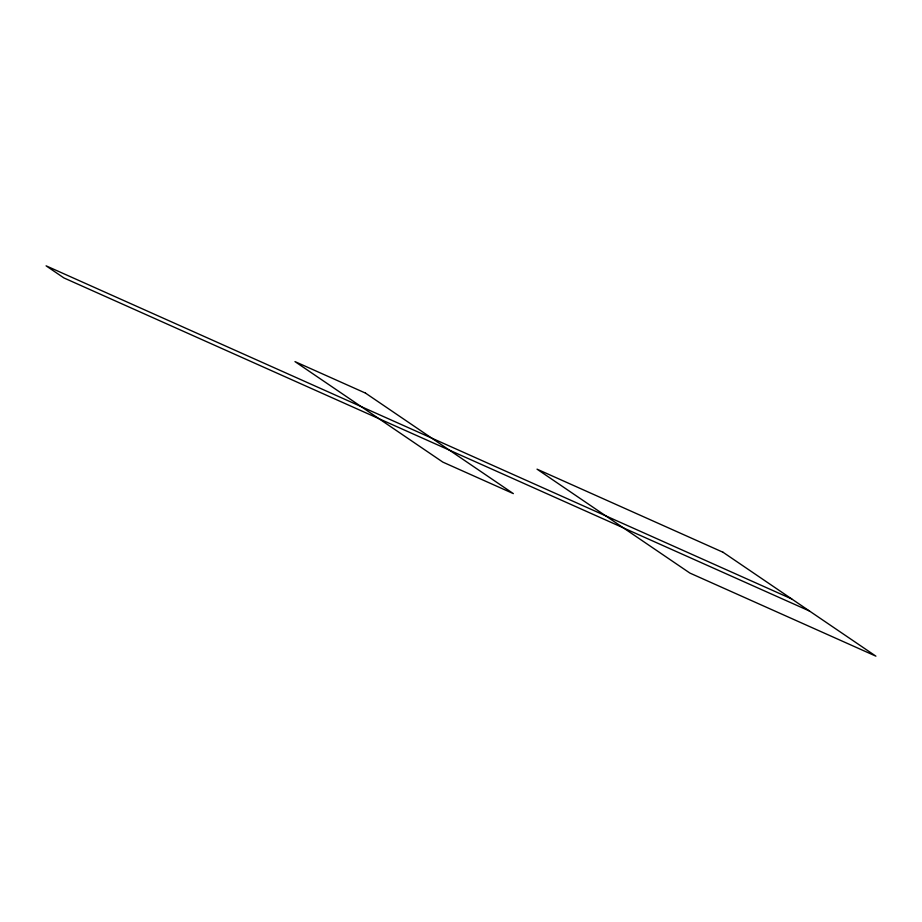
<?xml version="1.0" encoding="UTF-8"?>
<svg xmlns="http://www.w3.org/2000/svg" width="922" height="922" viewBox="0 0 922 922"><rect width="100%" height="100%" fill="white"/><g stroke="black" fill="none" stroke-linecap="round" stroke-linejoin="round"><path stroke-width="1.38" d="M791.698 598.931L46.1 265.836L63.895 277.925L809.493 611.021M723.021 552.255L537.03 469.16L689.91 573.081L875.9 656.164L723.021 552.255M365.492 393.106L294.982 361.608L442.837 462.118L513.347 493.616L365.492 393.106"/></g></svg>
